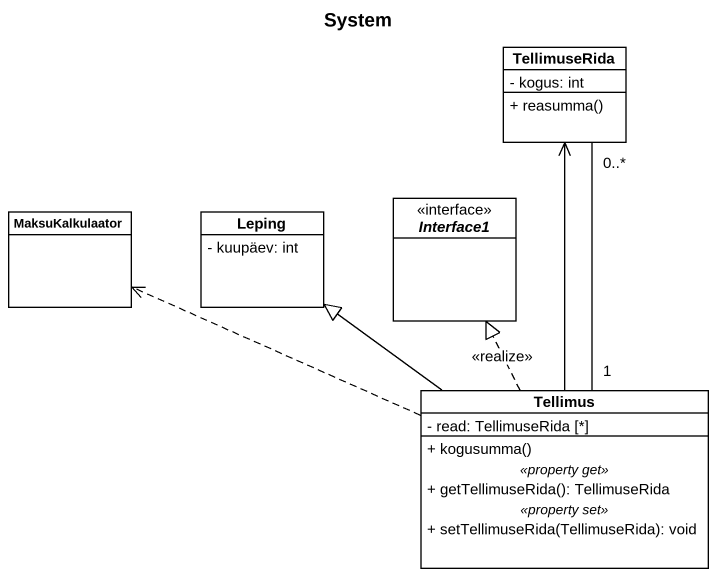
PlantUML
@startuml
title System
hide circle
hide empty members
skinparam classAttributeIconSize 0
class TellimuseRida {
  - kogus: int
  + reasumma()
}
class MaksuKalkulaator
class Leping {
  - kuupäev: int
}
interface Interface1
class Tellimus {
  - read: TellimuseRida [*]
  --
  + kogusumma()
  .. <<property get>> ..
  + getTellimuseRida(): TellimuseRida
  .. <<property set>> ..
  + setTellimuseRida(TellimuseRida): void
}
Tellimus "1" -up- "0..*" TellimuseRida
Tellimus -up-> TellimuseRida
Tellimus .left.> MaksuKalkulaator
Tellimus -up-|> Leping
Tellimus .up.|> Interface1 : <<realize>>
@enduml
